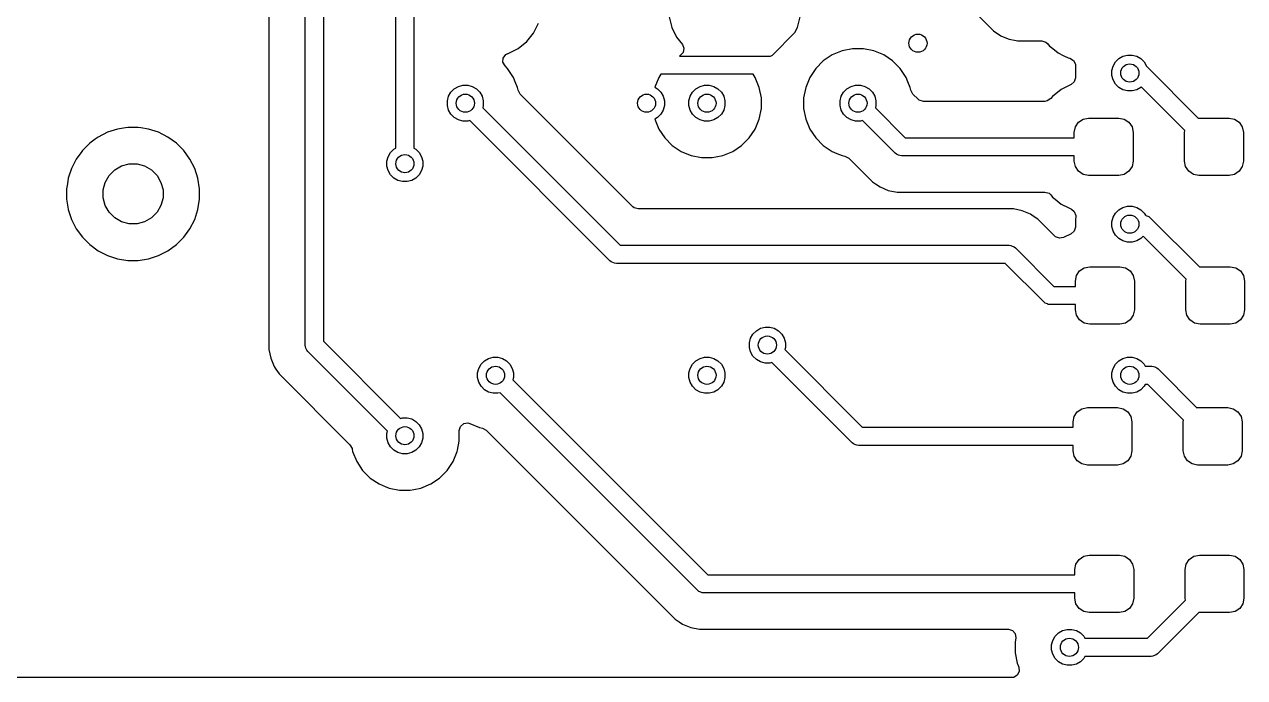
# Model space of a CAD drawing. Header units: inches. Extents: x 1.32 to 5.22, y -7.01 to -1.14.
# Drawn here: x 4.28 to 5.075, y -3.799 to -3.374 of the extents above; entities that cross this region are included whole.
import ezdxf

# ---------------------------------------------------------------- set-up
doc = ezdxf.new("R2010")
doc.units = ezdxf.units.IN
doc.header["$MEASUREMENT"] = 0
doc.layers.add('B.Cu', color=153, linetype='CONTINUOUS', true_color=0x4d7fc4)

msp = doc.modelspace()

# ---------------------------------------------------------------- linework, layer by layer
at = {"layer": 'B.Cu', "linetype": 'CONTINUOUS'}
for p, q in [((4.53346, -3.26772), (4.53346, -3.45445)), ((4.52165, -3.45445), (4.52165, -3.27016)), ((4.4626, -3.58268), (4.4626, -3.32922)), ((4.47441, -3.32677), (4.47441, -3.58023)), ((4.43896, -3.34103), (4.43896, -3.58559)), ((4.88981, -3.3568), (4.90697, -3.37395)), ((4.6997, -3.36885), (4.70143, -3.37581)), ((4.78341, -3.37581), (4.78515, -3.36885)), ((4.60693, -3.38508), (4.61143, -3.37949)), ((4.61143, -3.37949), (4.61462, -3.37306)), ((4.70143, -3.37581), (4.70143, -3.37581)), ((4.70143, -3.37581), (4.70462, -3.38224)), ((4.7671, -3.39384), (4.78173, -3.37921)), ((4.78173, -3.37921), (4.78341, -3.37581)), ((4.90697, -3.37395), (4.91109, -3.37807)), ((4.91109, -3.37807), (4.91109, -3.37807)), ((4.91109, -3.37807), (4.91109, -3.37807)), ((4.91109, -3.37807), (4.91592, -3.3813)), ((4.60134, -3.38958), (4.60693, -3.38508)), ((4.70462, -3.38224), (4.70462, -3.38224)), ((4.70462, -3.38224), (4.70836, -3.3869)), ((4.70836, -3.3869), (4.70941, -3.38944)), ((4.91592, -3.3813), (4.91593, -3.3813)), ((4.91593, -3.3813), (4.91593, -3.3813)), ((4.91593, -3.3813), (4.91739, -3.38191)), ((4.91739, -3.38191), (4.9213, -3.38353)), ((4.9213, -3.38353), (4.92588, -3.38444)), ((4.92588, -3.38444), (4.92672, -3.38461)), ((4.92672, -3.38461), (4.92701, -3.38467)), ((4.92701, -3.38467), (4.92701, -3.38467)), ((4.92701, -3.38467), (4.92701, -3.38467)), ((4.92701, -3.38467), (4.93283, -3.38467)), ((4.93283, -3.38467), (4.94273, -3.38467)), ((4.94273, -3.38467), (4.94537, -3.38544)), ((4.94537, -3.38544), (4.94653, -3.38649)), ((4.94653, -3.38649), (4.94769, -3.38794)), ((4.59166, -3.39576), (4.59331, -3.39356)), ((4.59331, -3.39356), (4.59468, -3.39291)), ((4.59466, -3.39286), (4.59491, -3.39277)), ((4.59468, -3.39291), (4.59466, -3.39286)), ((4.59491, -3.39277), (4.60134, -3.38958)), ((4.59491, -3.39277), (4.59491, -3.39277)), ((4.70726, -3.39401), (4.70655, -3.39449)), ((4.70655, -3.39449), (4.76579, -3.39449)), ((4.70891, -3.39215), (4.70726, -3.39401)), ((4.70941, -3.38944), (4.70891, -3.39215)), ((4.76579, -3.39449), (4.7671, -3.39384)), ((4.80604, -3.39378), (4.80023, -3.39766)), ((4.81249, -3.39111), (4.80604, -3.39378)), ((4.80604, -3.39378), (4.80604, -3.39378)), ((4.81934, -3.38974), (4.81249, -3.39111)), ((4.81249, -3.39111), (4.81249, -3.39111)), ((4.82633, -3.38974), (4.81934, -3.38974)), ((4.81934, -3.38974), (4.81934, -3.38974)), ((4.83318, -3.39111), (4.82633, -3.38974)), ((4.82633, -3.38974), (4.82633, -3.38974)), ((4.83963, -3.39378), (4.83318, -3.39111)), ((4.83318, -3.39111), (4.83318, -3.39111)), ((4.84543, -3.39766), (4.83963, -3.39378)), ((4.83963, -3.39378), (4.83963, -3.39378)), ((4.94769, -3.38794), (4.94769, -3.38794)), ((4.94769, -3.38794), (4.94867, -3.38872)), ((4.94867, -3.38872), (4.95329, -3.39243)), ((4.95329, -3.39243), (4.95329, -3.39243)), ((4.95329, -3.39243), (4.95329, -3.39243)), ((4.95329, -3.39243), (4.9565, -3.39403)), ((4.9565, -3.39403), (4.95972, -3.39562)), ((4.95972, -3.39562), (4.96101, -3.39594)), ((4.99281, -3.39614), (4.99548, -3.3946)), ((4.99548, -3.3946), (4.99846, -3.3938)), ((4.99846, -3.3938), (5.00154, -3.3938)), ((5.00154, -3.3938), (5.00452, -3.3946)), ((5.00452, -3.3946), (5.00719, -3.39614)), ((4.59147, -3.3985), (4.59166, -3.39576)), ((4.59279, -3.40092), (4.59147, -3.3985)), ((4.59447, -3.4026), (4.59279, -3.40092)), ((4.59835, -3.4084), (4.59447, -3.4026)), ((4.59447, -3.4026), (4.59447, -3.4026)), ((4.7953, -3.4026), (4.79142, -3.4084)), ((4.80023, -3.39766), (4.7953, -3.4026)), ((4.7953, -3.4026), (4.7953, -3.4026)), ((4.80023, -3.39766), (4.80023, -3.39766)), ((4.85037, -3.4026), (4.84543, -3.39766)), ((4.84543, -3.39766), (4.84543, -3.39766)), ((4.85425, -3.4084), (4.85037, -3.4026)), ((4.85037, -3.4026), (4.85037, -3.4026)), ((4.96101, -3.39594), (4.96339, -3.39733)), ((4.96339, -3.39733), (4.96464, -3.39978)), ((4.96462, -3.40163), (4.96455, -3.40202)), ((4.96455, -3.40202), (4.96455, -3.40859)), ((4.96464, -3.39978), (4.96462, -3.40163)), ((4.98829, -3.40397), (4.98909, -3.40099)), ((4.98909, -3.40099), (4.99063, -3.39832)), ((4.99063, -3.39832), (4.99281, -3.39614)), ((5.00719, -3.39614), (5.00937, -3.39832)), ((5.00937, -3.39832), (5.01091, -3.40099)), ((5.01091, -3.40099), (5.01102, -3.40139)), ((5.01102, -3.40139), (5.04456, -3.43493)), ((4.59952, -3.41123), (4.59835, -3.4084)), ((4.59835, -3.4084), (4.59835, -3.4084)), ((4.60102, -3.41486), (4.59952, -3.41123)), ((4.69299, -3.4084), (4.69036, -3.41475)), ((4.6944, -3.4063), (4.69299, -3.4084)), ((4.69299, -3.4084), (4.69299, -3.4084)), ((4.75442, -3.4063), (4.6944, -3.4063)), ((4.75583, -3.4084), (4.75442, -3.4063)), ((4.7585, -3.41486), (4.75583, -3.4084)), ((4.75583, -3.4084), (4.75583, -3.4084)), ((4.75583, -3.4084), (4.75583, -3.4084)), ((4.75583, -3.4084), (4.75583, -3.4084)), ((4.79142, -3.4084), (4.78874, -3.41486)), ((4.79142, -3.4084), (4.79142, -3.4084)), ((4.85542, -3.41123), (4.85425, -3.4084)), ((4.85425, -3.4084), (4.85425, -3.4084)), ((4.85692, -3.41486), (4.85542, -3.41123)), ((4.96377, -3.41123), (4.96183, -3.41297)), ((4.96455, -3.40859), (4.96377, -3.41123)), ((4.98829, -3.40705), (4.98829, -3.40397)), ((4.98909, -3.41003), (4.98829, -3.40705)), ((4.99063, -3.4127), (4.98909, -3.41003)), ((4.55602, -3.42068), (4.55756, -3.41801)), ((4.55756, -3.41801), (4.55974, -3.41583)), ((4.55974, -3.41583), (4.56241, -3.41428)), ((4.56241, -3.41428), (4.56539, -3.41349)), ((4.56539, -3.41349), (4.56847, -3.41349)), ((4.56847, -3.41349), (4.57145, -3.41428)), ((4.57145, -3.41428), (4.57412, -3.41583)), ((4.57412, -3.41583), (4.5763, -3.41801)), ((4.5763, -3.41801), (4.57784, -3.42068)), ((4.60139, -3.41671), (4.60102, -3.41486)), ((4.60141, -3.41679), (4.60139, -3.41671)), ((4.60272, -3.4192), (4.60141, -3.41679)), ((4.67616, -3.49264), (4.60272, -3.4192)), ((4.69036, -3.41475), (4.69223, -3.41583)), ((4.69223, -3.41583), (4.69441, -3.41801)), ((4.69441, -3.41801), (4.69595, -3.42068)), ((4.7135, -3.42068), (4.71504, -3.41801)), ((4.71504, -3.41801), (4.71722, -3.41583)), ((4.71722, -3.41583), (4.71989, -3.41428)), ((4.71989, -3.41428), (4.72287, -3.41349)), ((4.72287, -3.41349), (4.72595, -3.41349)), ((4.72595, -3.41349), (4.72893, -3.41428)), ((4.72893, -3.41428), (4.7316, -3.41583)), ((4.7316, -3.41583), (4.73378, -3.41801)), ((4.73378, -3.41801), (4.73532, -3.42068)), ((4.75986, -3.4217), (4.7585, -3.41486)), ((4.7585, -3.41486), (4.7585, -3.41486)), ((4.78874, -3.41486), (4.78738, -3.4217)), ((4.78874, -3.41486), (4.78874, -3.41486)), ((4.81192, -3.42068), (4.81346, -3.41801)), ((4.81346, -3.41801), (4.81564, -3.41583)), ((4.81564, -3.41583), (4.81831, -3.41428)), ((4.81831, -3.41428), (4.82129, -3.41349)), ((4.82129, -3.41349), (4.82438, -3.41349)), ((4.82438, -3.41349), (4.82735, -3.41428)), ((4.82735, -3.41428), (4.83002, -3.41583)), ((4.83002, -3.41583), (4.8322, -3.41801)), ((4.8322, -3.41801), (4.83375, -3.42068)), ((4.85729, -3.41671), (4.85692, -3.41486)), ((4.85731, -3.41679), (4.85729, -3.41671)), ((4.85863, -3.4192), (4.85731, -3.41679)), ((4.86199, -3.42257), (4.85863, -3.4192)), ((4.95526, -3.41623), (4.94966, -3.42073)), ((4.96183, -3.41297), (4.95526, -3.41623)), ((4.99281, -3.41488), (4.99063, -3.4127)), ((4.99548, -3.41642), (4.99281, -3.41488)), ((4.99846, -3.41722), (4.99548, -3.41642)), ((5.00154, -3.41722), (4.99846, -3.41722)), ((5.00452, -3.41642), (5.00154, -3.41722)), ((5.00719, -3.41488), (5.00452, -3.41642)), ((5.0075, -3.41457), (5.00719, -3.41488)), ((5.03588, -3.44295), (5.0075, -3.41457)), ((4.55522, -3.42366), (4.55602, -3.42068)), ((4.55522, -3.42674), (4.55522, -3.42366)), ((4.55602, -3.42972), (4.55522, -3.42674)), ((4.57784, -3.42068), (4.57864, -3.42366)), ((4.57864, -3.42674), (4.57826, -3.42817)), ((4.57864, -3.42366), (4.57864, -3.42674)), ((4.69595, -3.42068), (4.69675, -3.42366)), ((4.69675, -3.42674), (4.69595, -3.42972)), ((4.69675, -3.42366), (4.69675, -3.42674)), ((4.7127, -3.42366), (4.7135, -3.42068)), ((4.7127, -3.42674), (4.7127, -3.42366)), ((4.7135, -3.42972), (4.7127, -3.42674)), ((4.73532, -3.42068), (4.73612, -3.42366)), ((4.73612, -3.42674), (4.73532, -3.42972)), ((4.73612, -3.42366), (4.73612, -3.42674)), ((4.75986, -3.42171), (4.75986, -3.4217)), ((4.75986, -3.4217), (4.75986, -3.4217)), ((4.75986, -3.42869), (4.75986, -3.42171)), ((4.78738, -3.4217), (4.78738, -3.42869)), ((4.81112, -3.42366), (4.81192, -3.42068)), ((4.81112, -3.42674), (4.81112, -3.42366)), ((4.81192, -3.42972), (4.81112, -3.42674)), ((4.83375, -3.42068), (4.83454, -3.42366)), ((4.83454, -3.42674), (4.83416, -3.42817)), ((4.83454, -3.42366), (4.83454, -3.42674)), ((4.8628, -3.42322), (4.86199, -3.42257)), ((4.86544, -3.424), (4.8628, -3.42322)), ((4.9447, -3.424), (4.86544, -3.424)), ((4.94624, -3.42374), (4.9447, -3.424)), ((4.9485, -3.42217), (4.94624, -3.42374)), ((4.94966, -3.42073), (4.9485, -3.42217)), ((4.94966, -3.42073), (4.94966, -3.42073)), ((4.55756, -3.43239), (4.55602, -3.42972)), ((4.55974, -3.43457), (4.55756, -3.43239)), ((4.56241, -3.43611), (4.55974, -3.43457)), ((4.57826, -3.42817), (4.6678, -3.51772)), ((4.69223, -3.43457), (4.69036, -3.43564)), ((4.69441, -3.43239), (4.69223, -3.43457)), ((4.69595, -3.42972), (4.69441, -3.43239)), ((4.71504, -3.43239), (4.7135, -3.42972)), ((4.71722, -3.43457), (4.71504, -3.43239)), ((4.71989, -3.43611), (4.71722, -3.43457)), ((4.7316, -3.43457), (4.72893, -3.43611)), ((4.73378, -3.43239), (4.7316, -3.43457)), ((4.73532, -3.42972), (4.73378, -3.43239)), ((4.7585, -3.43554), (4.75986, -3.42869)), ((4.78738, -3.42869), (4.78874, -3.43554)), ((4.81346, -3.43239), (4.81192, -3.42972)), ((4.81564, -3.43457), (4.81346, -3.43239)), ((4.81831, -3.43611), (4.81564, -3.43457)), ((4.83416, -3.42817), (4.85363, -3.44764)), ((4.96955, -3.43555), (4.97313, -3.43484)), ((4.97313, -3.43484), (4.99281, -3.43484)), ((4.99281, -3.43484), (4.99639, -3.43555)), ((5.04456, -3.43493), (5.04498, -3.43484)), ((5.04498, -3.43484), (5.06467, -3.43484)), ((5.06467, -3.43484), (5.06824, -3.43555)), ((4.34025, -3.44199), (4.33376, -3.4441)), ((4.34542, -3.44117), (4.34025, -3.44199)), ((4.34698, -3.44093), (4.34542, -3.44117)), ((4.3538, -3.44093), (4.34698, -3.44093)), ((4.35536, -3.44117), (4.3538, -3.44093)), ((4.36054, -3.44199), (4.35536, -3.44117)), ((4.36703, -3.4441), (4.36054, -3.44199)), ((4.36054, -3.44199), (4.36054, -3.44199)), ((4.36054, -3.44199), (4.36054, -3.44199)), ((4.56539, -3.43691), (4.56241, -3.43611)), ((4.56847, -3.43691), (4.56539, -3.43691)), ((4.5699, -3.43652), (4.56847, -3.43691)), ((4.66118, -3.5278), (4.5699, -3.43652)), ((4.69036, -3.43564), (4.69299, -3.44199)), ((4.69299, -3.44199), (4.69299, -3.44199)), ((4.69299, -3.44199), (4.69687, -3.4478)), ((4.72287, -3.43691), (4.71989, -3.43611)), ((4.72595, -3.43691), (4.72287, -3.43691)), ((4.72893, -3.43611), (4.72595, -3.43691)), ((4.75195, -3.4478), (4.75583, -3.44199)), ((4.75583, -3.44199), (4.7585, -3.43554)), ((4.78874, -3.43554), (4.78874, -3.43554)), ((4.78874, -3.43554), (4.79142, -3.44199)), ((4.79142, -3.44199), (4.79142, -3.44199)), ((4.79142, -3.44199), (4.7953, -3.4478)), ((4.82129, -3.43691), (4.81831, -3.43611)), ((4.82438, -3.43691), (4.82129, -3.43691)), ((4.82581, -3.43652), (4.82438, -3.43691)), ((4.84701, -3.45772), (4.82581, -3.43652)), ((4.96378, -3.44419), (4.96449, -3.44061)), ((4.96449, -3.44061), (4.96652, -3.43758)), ((4.96652, -3.43758), (4.96955, -3.43555)), ((4.99639, -3.43555), (4.99943, -3.43758)), ((4.99943, -3.43758), (5.00145, -3.44061)), ((5.00145, -3.44061), (5.00217, -3.44419)), ((5.03563, -3.44419), (5.03588, -3.44295)), ((5.06824, -3.43555), (5.07128, -3.43758)), ((5.07128, -3.43758), (5.0733, -3.44061)), ((5.0733, -3.44061), (5.07402, -3.44419)), ((4.32217, -3.4512), (4.31735, -3.45603)), ((4.32578, -3.44858), (4.32217, -3.4512)), ((4.32217, -3.4512), (4.32217, -3.4512)), ((4.32217, -3.4512), (4.32217, -3.4512)), ((4.32769, -3.4472), (4.32578, -3.44858)), ((4.33376, -3.4441), (4.32769, -3.4472)), ((4.3731, -3.4472), (4.36703, -3.4441)), ((4.37862, -3.4512), (4.3731, -3.4472)), ((4.38344, -3.45603), (4.37862, -3.4512)), ((4.69687, -3.4478), (4.69687, -3.4478)), ((4.69687, -3.4478), (4.70181, -3.45273)), ((4.74701, -3.45273), (4.75195, -3.4478)), ((4.7953, -3.4478), (4.7953, -3.4478)), ((4.7953, -3.4478), (4.80023, -3.45273)), ((4.85363, -3.44764), (4.96378, -3.44764)), ((4.96378, -3.44764), (4.96378, -3.44419)), ((5.00217, -3.44419), (5.00217, -3.46289)), ((5.03563, -3.46289), (5.03563, -3.44419)), ((5.07402, -3.44419), (5.07402, -3.46289)), ((4.31692, -3.45661), (4.31334, -3.46154)), ((4.31735, -3.45603), (4.31692, -3.45661)), ((4.31735, -3.45603), (4.31735, -3.45603)), ((4.31735, -3.45603), (4.31735, -3.45603)), ((4.38745, -3.46154), (4.38344, -3.45603)), ((4.51665, -3.46005), (4.51819, -3.45738)), ((4.51819, -3.45738), (4.52037, -3.4552)), ((4.52037, -3.4552), (4.52165, -3.45445)), ((4.53346, -3.45445), (4.53475, -3.4552)), ((4.53475, -3.4552), (4.53693, -3.45738)), ((4.53693, -3.45738), (4.53847, -3.46005)), ((4.70181, -3.45273), (4.70181, -3.45273)), ((4.70181, -3.45273), (4.70762, -3.45661)), ((4.70762, -3.45661), (4.70762, -3.45661)), ((4.70762, -3.45661), (4.71246, -3.45862)), ((4.71246, -3.45862), (4.71407, -3.45929)), ((4.73475, -3.45929), (4.7412, -3.45661)), ((4.7412, -3.45661), (4.74701, -3.45273)), ((4.80023, -3.45273), (4.80023, -3.45273)), ((4.80023, -3.45273), (4.80604, -3.45661)), ((4.80604, -3.45661), (4.80604, -3.45661)), ((4.80604, -3.45661), (4.80906, -3.45786)), ((4.80906, -3.45786), (4.81249, -3.45929)), ((4.8479, -3.45845), (4.84701, -3.45772)), ((4.84915, -3.45897), (4.8479, -3.45845)), ((4.85003, -3.45934), (4.84915, -3.45897)), ((4.31334, -3.46154), (4.31024, -3.46762)), ((4.33841, -3.46863), (4.34286, -3.46607)), ((4.34286, -3.46607), (4.34782, -3.46474)), ((4.34782, -3.46474), (4.35296, -3.46474)), ((4.35296, -3.46474), (4.35793, -3.46607)), ((4.35793, -3.46607), (4.36238, -3.46863)), ((4.39055, -3.46762), (4.38745, -3.46154)), ((4.51585, -3.46303), (4.51665, -3.46005)), ((4.51585, -3.46611), (4.51585, -3.46303)), ((4.51665, -3.46909), (4.51585, -3.46611)), ((4.53847, -3.46005), (4.53927, -3.46303)), ((4.53927, -3.46611), (4.53847, -3.46909)), ((4.53927, -3.46303), (4.53927, -3.46611)), ((4.71407, -3.45929), (4.71407, -3.45929)), ((4.71407, -3.45929), (4.71407, -3.45929)), ((4.71407, -3.45929), (4.72092, -3.46065)), ((4.72092, -3.46065), (4.72092, -3.46065)), ((4.72092, -3.46065), (4.72092, -3.46065)), ((4.72092, -3.46065), (4.7279, -3.46065)), ((4.7279, -3.46065), (4.73018, -3.4602)), ((4.7279, -3.46065), (4.7279, -3.46065)), ((4.73018, -3.4602), (4.73475, -3.45929)), ((4.73475, -3.45929), (4.73475, -3.45929)), ((4.73475, -3.45929), (4.73475, -3.45929)), ((4.81249, -3.45929), (4.81434, -3.45966)), ((4.81434, -3.45966), (4.81678, -3.46093)), ((4.81678, -3.46093), (4.81684, -3.46099)), ((4.81684, -3.46099), (4.83235, -3.47649)), ((4.85118, -3.45945), (4.85003, -3.45934)), ((4.96378, -3.45945), (4.85118, -3.45945)), ((4.96378, -3.46289), (4.96378, -3.45945)), ((4.96449, -3.46647), (4.96378, -3.46289)), ((4.96652, -3.46951), (4.96449, -3.46647)), ((5.00145, -3.46647), (4.99943, -3.46951)), ((5.00217, -3.46289), (5.00145, -3.46647)), ((5.03634, -3.46647), (5.03563, -3.46289)), ((5.03837, -3.46951), (5.03634, -3.46647)), ((5.0733, -3.46647), (5.07128, -3.46951)), ((5.07402, -3.46289), (5.0733, -3.46647)), ((4.30813, -3.47411), (4.30756, -3.47775)), ((4.31024, -3.46762), (4.30813, -3.47411)), ((4.33221, -3.47672), (4.33478, -3.47227)), ((4.33478, -3.47227), (4.33841, -3.46863)), ((4.36238, -3.46863), (4.36601, -3.47227)), ((4.36601, -3.47227), (4.36858, -3.47672)), ((4.39265, -3.47411), (4.39055, -3.46762)), ((4.39372, -3.48084), (4.39265, -3.47411)), ((4.51819, -3.47176), (4.51665, -3.46909)), ((4.52037, -3.47394), (4.51819, -3.47176)), ((4.52304, -3.47548), (4.52037, -3.47394)), ((4.53475, -3.47394), (4.53208, -3.47548)), ((4.53693, -3.47176), (4.53475, -3.47394)), ((4.53847, -3.46909), (4.53693, -3.47176)), ((4.96955, -3.47153), (4.96652, -3.46951)), ((4.97313, -3.47224), (4.96955, -3.47153)), ((4.99281, -3.47224), (4.97313, -3.47224)), ((4.99639, -3.47153), (4.99281, -3.47224)), ((4.99943, -3.46951), (4.99639, -3.47153)), ((5.0414, -3.47153), (5.03837, -3.46951)), ((5.04498, -3.47224), (5.0414, -3.47153)), ((5.06467, -3.47224), (5.04498, -3.47224)), ((5.06824, -3.47153), (5.06467, -3.47224)), ((5.07128, -3.46951), (5.06824, -3.47153)), ((4.30756, -3.47775), (4.30707, -3.48084)), ((4.30707, -3.48084), (4.30707, -3.48766)), ((4.33088, -3.48168), (4.33221, -3.47672)), ((4.33088, -3.48682), (4.33088, -3.48168)), ((4.36858, -3.47672), (4.36991, -3.48168)), ((4.36991, -3.48168), (4.36991, -3.48682)), ((4.39372, -3.48766), (4.39372, -3.48084)), ((4.52602, -3.47628), (4.52304, -3.47548)), ((4.5291, -3.47628), (4.52602, -3.47628)), ((4.53208, -3.47548), (4.5291, -3.47628)), ((4.83235, -3.47649), (4.83235, -3.47649)), ((4.83235, -3.47649), (4.83298, -3.47692)), ((4.83298, -3.47692), (4.83423, -3.47775)), ((4.83423, -3.47775), (4.83423, -3.47775)), ((4.83423, -3.47775), (4.83423, -3.47775)), ((4.83423, -3.47775), (4.83719, -3.47973)), ((4.83719, -3.47973), (4.84256, -3.48196)), ((4.84256, -3.48196), (4.84256, -3.48196)), ((4.84256, -3.48196), (4.84256, -3.48196)), ((4.84256, -3.48196), (4.84827, -3.48309)), ((4.84827, -3.48309), (4.84827, -3.48309)), ((4.84827, -3.48309), (4.84827, -3.48309)), ((4.84827, -3.48309), (4.85409, -3.48309)), ((4.85409, -3.48309), (4.9447, -3.48309)), ((4.9447, -3.48309), (4.94734, -3.48387)), ((4.30707, -3.48766), (4.30708, -3.48774)), ((4.30708, -3.48774), (4.30811, -3.49422)), ((4.33221, -3.49179), (4.33088, -3.48682)), ((4.36991, -3.48682), (4.36858, -3.49179)), ((4.39265, -3.4944), (4.39372, -3.48766)), ((4.94734, -3.48387), (4.9485, -3.48491)), ((4.9485, -3.48491), (4.94966, -3.48636)), ((4.94966, -3.48636), (4.94966, -3.48636)), ((4.94966, -3.48636), (4.95128, -3.48766)), ((4.95128, -3.48766), (4.95526, -3.49086)), ((4.95526, -3.49086), (4.95526, -3.49086)), ((4.95526, -3.49086), (4.95526, -3.49086)), ((4.95526, -3.49086), (4.96018, -3.4933)), ((4.30811, -3.49422), (4.30813, -3.4944)), ((4.30813, -3.4944), (4.31024, -3.50088)), ((4.33478, -3.49624), (4.33221, -3.49179)), ((4.33841, -3.49987), (4.33478, -3.49624)), ((4.36601, -3.49624), (4.36238, -3.49987)), ((4.36858, -3.49179), (4.36601, -3.49624)), ((4.39055, -3.50088), (4.39265, -3.4944)), ((4.67698, -3.4933), (4.67616, -3.49264)), ((4.67962, -3.49407), (4.67698, -3.4933)), ((4.92417, -3.49407), (4.67962, -3.49407)), ((4.92988, -3.49521), (4.92417, -3.49407)), ((4.92417, -3.49407), (4.92417, -3.49407)), ((4.93526, -3.49744), (4.92988, -3.49521)), ((4.92988, -3.49521), (4.92988, -3.49521)), ((4.93708, -3.49866), (4.93526, -3.49744)), ((4.9401, -3.50067), (4.93708, -3.49866)), ((4.93708, -3.49866), (4.93708, -3.49866)), ((4.96018, -3.4933), (4.96156, -3.49398)), ((4.96156, -3.49398), (4.96192, -3.49416)), ((4.96192, -3.49416), (4.96189, -3.49422)), ((4.96189, -3.49422), (4.96383, -3.49566)), ((4.96383, -3.49566), (4.9648, -3.49823)), ((4.9648, -3.49823), (4.96472, -3.49956)), ((4.98909, -3.49942), (4.99063, -3.49675)), ((4.99063, -3.49675), (4.99281, -3.49457)), ((4.99281, -3.49457), (4.99548, -3.49303)), ((4.99548, -3.49303), (4.99846, -3.49223)), ((4.99846, -3.49223), (5.00154, -3.49223)), ((5.00154, -3.49223), (5.00452, -3.49303)), ((5.00452, -3.49303), (5.00719, -3.49457)), ((5.00719, -3.49457), (5.00937, -3.49675)), ((5.00937, -3.49675), (5.01017, -3.49813)), ((5.01017, -3.49813), (5.01031, -3.49814)), ((5.01031, -3.49814), (5.01051, -3.49823)), ((5.01051, -3.49823), (5.01243, -3.49903)), ((5.01243, -3.49903), (5.01333, -3.49976)), ((4.31024, -3.50088), (4.31334, -3.50696)), ((4.31334, -3.50696), (4.31735, -3.51248)), ((4.34286, -3.50244), (4.33841, -3.49987)), ((4.34782, -3.50377), (4.34286, -3.50244)), ((4.35296, -3.50377), (4.34782, -3.50377)), ((4.35793, -3.50244), (4.35296, -3.50377)), ((4.36238, -3.49987), (4.35793, -3.50244)), ((4.38344, -3.51248), (4.38745, -3.50696)), ((4.38745, -3.50696), (4.39055, -3.50088)), ((4.9512, -3.51177), (4.9401, -3.50067)), ((4.9401, -3.50067), (4.9401, -3.50067)), ((4.96455, -3.50584), (4.96377, -3.50847)), ((4.96472, -3.49956), (4.96455, -3.50045)), ((4.96455, -3.50045), (4.96455, -3.50584)), ((4.98829, -3.5024), (4.98909, -3.49942)), ((4.98829, -3.50548), (4.98829, -3.5024)), ((4.98909, -3.50846), (4.98829, -3.50548)), ((5.01333, -3.49976), (5.04535, -3.53178)), ((4.31735, -3.51248), (4.32217, -3.5173)), ((4.37862, -3.5173), (4.38344, -3.51248)), ((4.95157, -3.51211), (4.9512, -3.51177)), ((4.95411, -3.51317), (4.95157, -3.51211)), ((4.95682, -3.5127), (4.95411, -3.51317)), ((4.96183, -3.51021), (4.95682, -3.5127)), ((4.96377, -3.50847), (4.96183, -3.51021)), ((4.99063, -3.51113), (4.98909, -3.50846)), ((4.99281, -3.51331), (4.99063, -3.51113)), ((4.99548, -3.51485), (4.99281, -3.51331)), ((4.99846, -3.51565), (4.99548, -3.51485)), ((5.00452, -3.51485), (5.00154, -3.51565)), ((5.00719, -3.51331), (5.00452, -3.51485)), ((5.00868, -3.51182), (5.00719, -3.51331)), ((5.03666, -3.5398), (5.00868, -3.51182)), ((4.32217, -3.5173), (4.32769, -3.52131)), ((4.32769, -3.52131), (4.33376, -3.5244)), ((4.36703, -3.5244), (4.3731, -3.52131)), ((4.3731, -3.52131), (4.37862, -3.5173)), ((4.6678, -3.51772), (4.92126, -3.51772)), ((4.92126, -3.51772), (4.92241, -3.51783)), ((4.92241, -3.51783), (4.92329, -3.5182)), ((4.92329, -3.5182), (4.92454, -3.51871)), ((4.92454, -3.51871), (4.92544, -3.51945)), ((4.92544, -3.51945), (4.95048, -3.54449)), ((5.00154, -3.51565), (4.99846, -3.51565)), ((4.33376, -3.5244), (4.34025, -3.52651)), ((4.34025, -3.52651), (4.34698, -3.52758)), ((4.34698, -3.52758), (4.34698, -3.52758)), ((4.34698, -3.52758), (4.3538, -3.52758)), ((4.3538, -3.52758), (4.36054, -3.52651)), ((4.3538, -3.52758), (4.3538, -3.52758)), ((4.36054, -3.52651), (4.36703, -3.5244)), ((4.66207, -3.52853), (4.66118, -3.5278)), ((4.66297, -3.5289), (4.66207, -3.52853)), ((4.6642, -3.52941), (4.66297, -3.5289)), ((4.66535, -3.52953), (4.6642, -3.52941)), ((4.91881, -3.52953), (4.66535, -3.52953)), ((4.94386, -3.55457), (4.91881, -3.52953)), ((4.96457, -3.54104), (4.96528, -3.53747)), ((4.96528, -3.53747), (4.96731, -3.53443)), ((4.96731, -3.53443), (4.97034, -3.5324)), ((4.97034, -3.5324), (4.97392, -3.53169)), ((4.97392, -3.53169), (4.9936, -3.53169)), ((4.9936, -3.53169), (4.99718, -3.5324)), ((4.99718, -3.5324), (5.00021, -3.53443)), ((5.00021, -3.53443), (5.00224, -3.53747)), ((5.00224, -3.53747), (5.00295, -3.54104)), ((5.04535, -3.53178), (5.04577, -3.53169)), ((5.04577, -3.53169), (5.06545, -3.53169)), ((5.06545, -3.53169), (5.06903, -3.5324)), ((5.06903, -3.5324), (5.07206, -3.53443)), ((5.07206, -3.53443), (5.07409, -3.53747)), ((5.07409, -3.53747), (5.0748, -3.54104)), ((4.95048, -3.54449), (4.96457, -3.54449)), ((4.96457, -3.54449), (4.96457, -3.54104)), ((5.00295, -3.54104), (5.00295, -3.55974)), ((5.03642, -3.54104), (5.03666, -3.5398)), ((5.03642, -3.55974), (5.03642, -3.54104)), ((5.0748, -3.54104), (5.0748, -3.55974)), ((4.94475, -3.5553), (4.94386, -3.55457)), ((4.94626, -3.55593), (4.94475, -3.5553)), ((4.94688, -3.55619), (4.94626, -3.55593)), ((4.94803, -3.5563), (4.94688, -3.55619)), ((4.96457, -3.5563), (4.94803, -3.5563)), ((4.96457, -3.55974), (4.96457, -3.5563)), ((4.96528, -3.56332), (4.96457, -3.55974)), ((5.00295, -3.55974), (5.00224, -3.56332)), ((5.03713, -3.56332), (5.03642, -3.55974)), ((5.0748, -3.55974), (5.07409, -3.56332)), ((4.96731, -3.56636), (4.96528, -3.56332)), ((4.97034, -3.56838), (4.96731, -3.56636)), ((4.97392, -3.56909), (4.97034, -3.56838)), ((4.9936, -3.56909), (4.97392, -3.56909)), ((4.99718, -3.56838), (4.9936, -3.56909)), ((5.00021, -3.56636), (4.99718, -3.56838)), ((5.00224, -3.56332), (5.00021, -3.56636)), ((5.03916, -3.56636), (5.03713, -3.56332)), ((5.04219, -3.56838), (5.03916, -3.56636)), ((5.04577, -3.56909), (5.04219, -3.56838)), ((5.06545, -3.56909), (5.04577, -3.56909)), ((5.06903, -3.56838), (5.06545, -3.56909)), ((5.07206, -3.56636), (5.06903, -3.56838)), ((5.07409, -3.56332), (5.07206, -3.56636)), ((4.75207, -3.58114), (4.75287, -3.57816)), ((4.75287, -3.57816), (4.75441, -3.57549)), ((4.75441, -3.57549), (4.75659, -3.57331)), ((4.75659, -3.57331), (4.75926, -3.57177)), ((4.75926, -3.57177), (4.76224, -3.57097)), ((4.76224, -3.57097), (4.76532, -3.57097)), ((4.76532, -3.57097), (4.7683, -3.57177)), ((4.7683, -3.57177), (4.77097, -3.57331)), ((4.77097, -3.57331), (4.77315, -3.57549)), ((4.77315, -3.57549), (4.77469, -3.57816)), ((4.77469, -3.57816), (4.77549, -3.58114)), ((4.43896, -3.58559), (4.43896, -3.58559)), ((4.43896, -3.58559), (4.43896, -3.58559)), ((4.43896, -3.58559), (4.44009, -3.5913)), ((4.46271, -3.58383), (4.4626, -3.58268)), ((4.46303, -3.5846), (4.46271, -3.58383)), ((4.46359, -3.58596), (4.46303, -3.5846)), ((4.46433, -3.58685), (4.46359, -3.58596)), ((4.47441, -3.58023), (4.52458, -3.63041)), ((4.75207, -3.58422), (4.75207, -3.58114)), ((4.75287, -3.5872), (4.75207, -3.58422)), ((4.77549, -3.58422), (4.77511, -3.58565)), ((4.77511, -3.58565), (4.82567, -3.63622)), ((4.77549, -3.58114), (4.77549, -3.58422)), ((4.44009, -3.5913), (4.44009, -3.5913)), ((4.44009, -3.5913), (4.44232, -3.59667)), ((4.51623, -3.63876), (4.46433, -3.58685)), ((4.57724, -3.59517), (4.57942, -3.59299)), ((4.57942, -3.59299), (4.58209, -3.59145)), ((4.58209, -3.59145), (4.58507, -3.59065)), ((4.58507, -3.59065), (4.58816, -3.59065)), ((4.58816, -3.59065), (4.59113, -3.59145)), ((4.59113, -3.59145), (4.5938, -3.59299)), ((4.5938, -3.59299), (4.59598, -3.59517)), ((4.71504, -3.59517), (4.71722, -3.59299)), ((4.71722, -3.59299), (4.71989, -3.59145)), ((4.71989, -3.59145), (4.72287, -3.59065)), ((4.72287, -3.59065), (4.72595, -3.59065)), ((4.72595, -3.59065), (4.72893, -3.59145)), ((4.72893, -3.59145), (4.7316, -3.59299)), ((4.7316, -3.59299), (4.73378, -3.59517)), ((4.75441, -3.58987), (4.75287, -3.5872)), ((4.75659, -3.59205), (4.75441, -3.58987)), ((4.75926, -3.59359), (4.75659, -3.59205)), ((4.76224, -3.59439), (4.75926, -3.59359)), ((4.76532, -3.59439), (4.76224, -3.59439)), ((4.76675, -3.594), (4.76532, -3.59439)), ((4.81905, -3.6463), (4.76675, -3.594)), ((4.99063, -3.59517), (4.99281, -3.59299)), ((4.99281, -3.59299), (4.99548, -3.59145)), ((4.99548, -3.59145), (4.99846, -3.59065)), ((4.99846, -3.59065), (5.00154, -3.59065)), ((5.00154, -3.59065), (5.00452, -3.59145)), ((5.00452, -3.59145), (5.00719, -3.59299)), ((5.00719, -3.59299), (5.00937, -3.59517)), ((4.44232, -3.59667), (4.44232, -3.59667)), ((4.44232, -3.59667), (4.44306, -3.59778)), ((4.44306, -3.59778), (4.4435, -3.59844)), ((4.4435, -3.59844), (4.44555, -3.60151)), ((4.44555, -3.60151), (4.44555, -3.60151)), ((4.44555, -3.60151), (4.49176, -3.64772)), ((4.5749, -3.60082), (4.5757, -3.59784)), ((4.5749, -3.6039), (4.5749, -3.60082)), ((4.5757, -3.59784), (4.57724, -3.59517)), ((4.59598, -3.59517), (4.59753, -3.59784)), ((4.59753, -3.59784), (4.59832, -3.60082)), ((4.59832, -3.60082), (4.59832, -3.6039)), ((4.7127, -3.60082), (4.7135, -3.59784)), ((4.7127, -3.6039), (4.7127, -3.60082)), ((4.7135, -3.59784), (4.71504, -3.59517)), ((4.73378, -3.59517), (4.73532, -3.59784)), ((4.73532, -3.59784), (4.73612, -3.60082)), ((4.73612, -3.60082), (4.73612, -3.6039)), ((4.98829, -3.60082), (4.98909, -3.59784)), ((4.98829, -3.6039), (4.98829, -3.60082)), ((4.98909, -3.59784), (4.99063, -3.59517)), ((5.00937, -3.59517), (5.01011, -3.59646)), ((5.01011, -3.59646), (5.01427, -3.59646)), ((5.01427, -3.59646), (5.01542, -3.59657)), ((5.01542, -3.59657), (5.01631, -3.59694)), ((5.01631, -3.59694), (5.01755, -3.59745)), ((5.01755, -3.59745), (5.01845, -3.59819)), ((5.01845, -3.59819), (5.04377, -3.62351)), ((4.5757, -3.60688), (4.5749, -3.6039)), ((4.57724, -3.60955), (4.5757, -3.60688)), ((4.57942, -3.61173), (4.57724, -3.60955)), ((4.59832, -3.6039), (4.59794, -3.60534)), ((4.59794, -3.60534), (4.72489, -3.73228)), ((4.7135, -3.60688), (4.7127, -3.6039)), ((4.71504, -3.60955), (4.7135, -3.60688)), ((4.71722, -3.61173), (4.71504, -3.60955)), ((4.73378, -3.60955), (4.7316, -3.61173)), ((4.73532, -3.60688), (4.73378, -3.60955)), ((4.73612, -3.6039), (4.73532, -3.60688)), ((4.98909, -3.60688), (4.98829, -3.6039)), ((4.99063, -3.60955), (4.98909, -3.60688)), ((4.99281, -3.61173), (4.99063, -3.60955)), ((5.00937, -3.60955), (5.00719, -3.61173)), ((5.01011, -3.60827), (5.00937, -3.60955)), ((5.01183, -3.60827), (5.01011, -3.60827)), ((5.03509, -3.63153), (5.01183, -3.60827)), ((4.58209, -3.61327), (4.57942, -3.61173)), ((4.58507, -3.61407), (4.58209, -3.61327)), ((4.58816, -3.61407), (4.58507, -3.61407)), ((4.58959, -3.61369), (4.58816, -3.61407)), ((4.71827, -3.74236), (4.58959, -3.61369)), ((4.71989, -3.61327), (4.71722, -3.61173)), ((4.72287, -3.61407), (4.71989, -3.61327)), ((4.72595, -3.61407), (4.72287, -3.61407)), ((4.72893, -3.61327), (4.72595, -3.61407)), ((4.7316, -3.61173), (4.72893, -3.61327)), ((4.99548, -3.61327), (4.99281, -3.61173)), ((4.99846, -3.61407), (4.99548, -3.61327)), ((5.00154, -3.61407), (4.99846, -3.61407)), ((5.00452, -3.61327), (5.00154, -3.61407)), ((5.00719, -3.61173), (5.00452, -3.61327)), ((4.9637, -3.6292), (4.96573, -3.62616)), ((4.96573, -3.62616), (4.96876, -3.62414)), ((4.96876, -3.62414), (4.97234, -3.62343)), ((4.97234, -3.62343), (4.99203, -3.62343)), ((4.99203, -3.62343), (4.99561, -3.62414)), ((4.99561, -3.62414), (4.99864, -3.62616)), ((4.99864, -3.62616), (5.00067, -3.6292)), ((5.04377, -3.62351), (5.04419, -3.62343)), ((5.04419, -3.62343), (5.06388, -3.62343)), ((5.06388, -3.62343), (5.06746, -3.62414)), ((5.06746, -3.62414), (5.07049, -3.62616)), ((5.07049, -3.62616), (5.07252, -3.6292)), ((4.52458, -3.63041), (4.52602, -3.63002)), ((4.52602, -3.63002), (4.5291, -3.63002)), ((4.5291, -3.63002), (4.53208, -3.63082)), ((4.53208, -3.63082), (4.53475, -3.63236)), ((4.53475, -3.63236), (4.53693, -3.63454)), ((4.56379, -3.63563), (4.56587, -3.63383)), ((4.56587, -3.63383), (4.56859, -3.63343)), ((4.56859, -3.63343), (4.56976, -3.63376)), ((4.56976, -3.63376), (4.56982, -3.63378)), ((4.56982, -3.63378), (4.56982, -3.63378)), ((4.56982, -3.63378), (4.57627, -3.63645)), ((4.96299, -3.63278), (4.9637, -3.6292)), ((4.96299, -3.63622), (4.96299, -3.63278)), ((5.00067, -3.6292), (5.00138, -3.63278)), ((5.00138, -3.63278), (5.00138, -3.65148)), ((5.03484, -3.63278), (5.03509, -3.63153)), ((5.03484, -3.65148), (5.03484, -3.63278)), ((5.07252, -3.6292), (5.07323, -3.63278)), ((5.07323, -3.63278), (5.07323, -3.65148)), ((4.51585, -3.64019), (4.51623, -3.63876)), ((4.51585, -3.64327), (4.51585, -3.64019)), ((4.53693, -3.63454), (4.53847, -3.63721)), ((4.53847, -3.63721), (4.53927, -3.64019)), ((4.53927, -3.64019), (4.53927, -3.64327)), ((4.56301, -3.63827), (4.56379, -3.63563)), ((4.56301, -3.64522), (4.56301, -3.63827)), ((4.57627, -3.63645), (4.57812, -3.63682)), ((4.57812, -3.63682), (4.58056, -3.6381)), ((4.58056, -3.6381), (4.58062, -3.63816)), ((4.58062, -3.63816), (4.70361, -3.76114)), ((4.82567, -3.63622), (4.96299, -3.63622)), ((4.49176, -3.64772), (4.49308, -3.65014)), ((4.51665, -3.64625), (4.51585, -3.64327)), ((4.51819, -3.64892), (4.51665, -3.64625)), ((4.52037, -3.6511), (4.51819, -3.64892)), ((4.53693, -3.64892), (4.53475, -3.6511)), ((4.53847, -3.64625), (4.53693, -3.64892)), ((4.53927, -3.64327), (4.53847, -3.64625)), ((4.56185, -3.65108), (4.56301, -3.64522)), ((4.56301, -3.64522), (4.56301, -3.64522)), ((4.81995, -3.64704), (4.81905, -3.6463)), ((4.82083, -3.6474), (4.81995, -3.64704)), ((4.82208, -3.64792), (4.82083, -3.6474)), ((4.82323, -3.64803), (4.82208, -3.64792)), ((4.96299, -3.64803), (4.82323, -3.64803)), ((4.96299, -3.65148), (4.96299, -3.64803)), ((4.49308, -3.65014), (4.4931, -3.65022)), ((4.4931, -3.65022), (4.49347, -3.65207)), ((4.49347, -3.65207), (4.49347, -3.65207)), ((4.49347, -3.65207), (4.49614, -3.65853)), ((4.52304, -3.65264), (4.52037, -3.6511)), ((4.52602, -3.65344), (4.52304, -3.65264)), ((4.5291, -3.65344), (4.52602, -3.65344)), ((4.53208, -3.65264), (4.5291, -3.65344)), ((4.53475, -3.6511), (4.53208, -3.65264)), ((4.55898, -3.65853), (4.56165, -3.65207)), ((4.56165, -3.65207), (4.56185, -3.65108)), ((4.9637, -3.65505), (4.96299, -3.65148)), ((4.96573, -3.65809), (4.9637, -3.65505)), ((5.00067, -3.65505), (4.99864, -3.65809)), ((5.00138, -3.65148), (5.00067, -3.65505)), ((5.03555, -3.65505), (5.03484, -3.65148)), ((5.03758, -3.65809), (5.03555, -3.65505)), ((5.07252, -3.65505), (5.07049, -3.65809)), ((5.07323, -3.65148), (5.07252, -3.65505)), ((4.49614, -3.65853), (4.49614, -3.65853)), ((4.49614, -3.65853), (4.50002, -3.66433)), ((4.50002, -3.66433), (4.50002, -3.66433)), ((4.50002, -3.66433), (4.50496, -3.66927)), ((4.55016, -3.66927), (4.5551, -3.66433)), ((4.5551, -3.66433), (4.55898, -3.65853)), ((4.96876, -3.66011), (4.96573, -3.65809)), ((4.97234, -3.66083), (4.96876, -3.66011)), ((4.99203, -3.66083), (4.97234, -3.66083)), ((4.99561, -3.66011), (4.99203, -3.66083)), ((4.99864, -3.65809), (4.99561, -3.66011)), ((5.04061, -3.66011), (5.03758, -3.65809)), ((5.04419, -3.66083), (5.04061, -3.66011)), ((5.06388, -3.66083), (5.04419, -3.66083)), ((5.06746, -3.66011), (5.06388, -3.66083)), ((5.07049, -3.65809), (5.06746, -3.66011)), ((4.50496, -3.66927), (4.50496, -3.66927)), ((4.50496, -3.66927), (4.51077, -3.67315)), ((4.51077, -3.67315), (4.51077, -3.67315)), ((4.51077, -3.67315), (4.51461, -3.67474)), ((4.5379, -3.67582), (4.54435, -3.67315)), ((4.54435, -3.67315), (4.55016, -3.66927)), ((4.51461, -3.67474), (4.51722, -3.67582)), ((4.51722, -3.67582), (4.51722, -3.67582)), ((4.51722, -3.67582), (4.51722, -3.67582)), ((4.51722, -3.67582), (4.52407, -3.67719)), ((4.52407, -3.67719), (4.52407, -3.67719)), ((4.52407, -3.67719), (4.52407, -3.67719)), ((4.52407, -3.67719), (4.53105, -3.67719)), ((4.53105, -3.67719), (4.53333, -3.67673)), ((4.53105, -3.67719), (4.53105, -3.67719)), ((4.53333, -3.67673), (4.5379, -3.67582)), ((4.5379, -3.67582), (4.5379, -3.67582)), ((4.5379, -3.67582), (4.5379, -3.67582)), ((4.96691, -3.72223), (4.96995, -3.7202)), ((4.96995, -3.7202), (4.97352, -3.71949)), ((4.97352, -3.71949), (4.99321, -3.71949)), ((4.99321, -3.71949), (4.99679, -3.7202)), ((4.99679, -3.7202), (4.99982, -3.72223)), ((5.03876, -3.72223), (5.0418, -3.7202)), ((5.0418, -3.7202), (5.04537, -3.71949)), ((5.04537, -3.71949), (5.06506, -3.71949)), ((5.06506, -3.71949), (5.06864, -3.7202)), ((5.06864, -3.7202), (5.07167, -3.72223)), ((4.96417, -3.72884), (4.96488, -3.72526)), ((4.96417, -3.73228), (4.96417, -3.72884)), ((4.96488, -3.72526), (4.96691, -3.72223)), ((4.99982, -3.72223), (5.00185, -3.72526)), ((5.00185, -3.72526), (5.00256, -3.72884)), ((5.00256, -3.72884), (5.00256, -3.74754)), ((5.03602, -3.72884), (5.03674, -3.72526)), ((5.03602, -3.74754), (5.03602, -3.72884)), ((5.03674, -3.72526), (5.03876, -3.72223)), ((5.07167, -3.72223), (5.0737, -3.72526)), ((5.0737, -3.72526), (5.07441, -3.72884)), ((5.07441, -3.72884), (5.07441, -3.74754)), ((4.72489, -3.73228), (4.96417, -3.73228)), ((4.71916, -3.7431), (4.71827, -3.74236)), ((4.72041, -3.74362), (4.71916, -3.7431)), ((4.72129, -3.74398), (4.72041, -3.74362)), ((4.72244, -3.74409), (4.72129, -3.74398)), ((4.96417, -3.74409), (4.72244, -3.74409)), ((4.96417, -3.74754), (4.96417, -3.74409)), ((4.96488, -3.75112), (4.96417, -3.74754)), ((4.96691, -3.75415), (4.96488, -3.75112)), ((5.00185, -3.75112), (4.99982, -3.75415)), ((5.00256, -3.74754), (5.00185, -3.75112)), ((5.01143, -3.77362), (5.03627, -3.74878)), ((5.03627, -3.74878), (5.03602, -3.74754)), ((5.0737, -3.75112), (5.07167, -3.75415)), ((5.07441, -3.74754), (5.0737, -3.75112)), ((4.70361, -3.76114), (4.70361, -3.76114)), ((4.70361, -3.76114), (4.70361, -3.76114)), ((4.70361, -3.76114), (4.70626, -3.76291)), ((4.96995, -3.75618), (4.96691, -3.75415)), ((4.97352, -3.75689), (4.96995, -3.75618)), ((4.99321, -3.75689), (4.97352, -3.75689)), ((4.99679, -3.75618), (4.99321, -3.75689)), ((4.99982, -3.75415), (4.99679, -3.75618)), ((5.04495, -3.75681), (5.01805, -3.7837)), ((5.04537, -3.75689), (5.04495, -3.75681)), ((5.06506, -3.75689), (5.04537, -3.75689)), ((5.06864, -3.75618), (5.06506, -3.75689)), ((5.07167, -3.75415), (5.06864, -3.75618)), ((4.70626, -3.76291), (4.70845, -3.76437)), ((4.70845, -3.76437), (4.71382, -3.7666)), ((4.71382, -3.7666), (4.71382, -3.7666)), ((4.71382, -3.7666), (4.71382, -3.7666)), ((4.71382, -3.7666), (4.71953, -3.76774)), ((4.71953, -3.76774), (4.71953, -3.76774)), ((4.71953, -3.76774), (4.71953, -3.76774)), ((4.71953, -3.76774), (4.72535, -3.76774)), ((4.72535, -3.76774), (4.92088, -3.76774)), ((4.92088, -3.76774), (4.92352, -3.76851)), ((4.92352, -3.76851), (4.92532, -3.77059)), ((4.95344, -3.77016), (4.95611, -3.76862)), ((4.95611, -3.76862), (4.95909, -3.76782)), ((4.95909, -3.76782), (4.96217, -3.76782)), ((4.96217, -3.76782), (4.96515, -3.76862)), ((4.96515, -3.76862), (4.96782, -3.77016)), ((4.92567, -3.77357), (4.92518, -3.77604)), ((4.92518, -3.77604), (4.92518, -3.78302)), ((4.92532, -3.77059), (4.92571, -3.77331)), ((4.92571, -3.77331), (4.92567, -3.77357)), ((4.94892, -3.77799), (4.94972, -3.77501)), ((4.94972, -3.77501), (4.95126, -3.77234)), ((4.95126, -3.77234), (4.95344, -3.77016)), ((4.96782, -3.77016), (4.97, -3.77234)), ((4.97, -3.77234), (4.97074, -3.77362)), ((4.97074, -3.77362), (5.01143, -3.77362)), ((4.92518, -3.78302), (4.92654, -3.78987)), ((4.94892, -3.78107), (4.94892, -3.77799)), ((4.94972, -3.78405), (4.94892, -3.78107)), ((4.95126, -3.78672), (4.94972, -3.78405)), ((5.01503, -3.78532), (5.01388, -3.78543)), ((5.01647, -3.78472), (5.01503, -3.78532)), ((5.01716, -3.78444), (5.01647, -3.78472)), ((5.01805, -3.7837), (5.01716, -3.78444)), ((4.92654, -3.78987), (4.92654, -3.78987)), ((4.92654, -3.78987), (4.92761, -3.79246)), ((4.92761, -3.79246), (4.92791, -3.7952)), ((4.95344, -3.7889), (4.95126, -3.78672)), ((4.95611, -3.79044), (4.95344, -3.7889)), ((4.95909, -3.79124), (4.95611, -3.79044)), ((4.96217, -3.79124), (4.95909, -3.79124)), ((4.96515, -3.79044), (4.96217, -3.79124)), ((4.96782, -3.7889), (4.96515, -3.79044)), ((4.97, -3.78672), (4.96782, -3.7889)), ((4.97074, -3.78543), (4.97, -3.78672)), ((5.01388, -3.78543), (4.97074, -3.78543)), ((4.9231, -3.79921), (3.64879, -3.79921)), ((4.92431, -3.79906), (4.9231, -3.79921)), ((4.92668, -3.79766), (4.92431, -3.79906)), ((4.92791, -3.7952), (4.92668, -3.79766))]:
    msp.add_line(p, q, dxfattribs=at)
at = {"layer": 'B.Cu'}
for centre in [(4.86191, -3.38612), (5, -3.40551), (4.56693, -3.4252), (4.68504, -3.4252), (4.72441, -3.4252), (4.82283, -3.4252), (4.52756, -3.46457), (5, -3.50394), (4.76378, -3.58268), (4.58661, -3.60236), (4.72441, -3.60236), (5, -3.60236), (4.52756, -3.64173), (4.96063, -3.77953)]:
    msp.add_circle(centre, 0.00591, dxfattribs=at)

doc.saveas('drawing.dxf')
